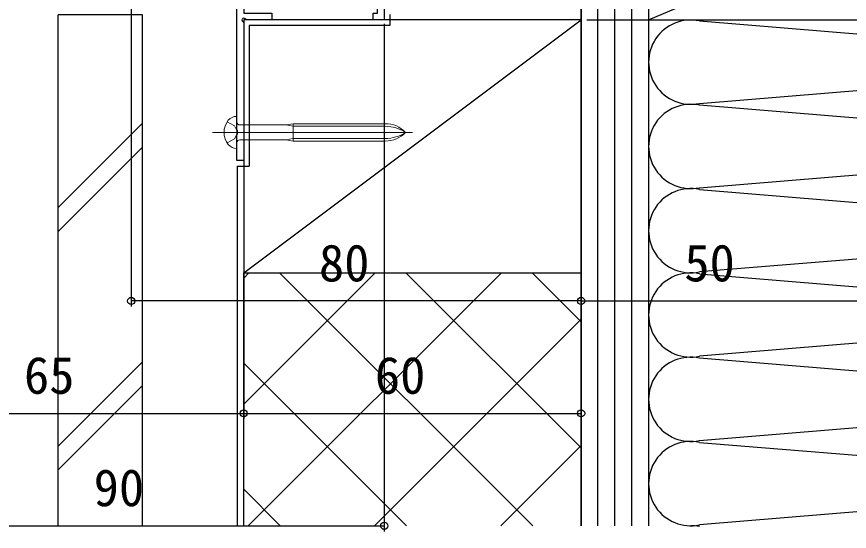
# Model space of a CAD drawing. Units: millimetres, scale not verified. Extents: x -525 to 525, y -783 to 779.
# Drawn here: x 164.2 to 312.2, y -131.7 to -40.1 of the extents above; entities that cross this region are included whole.
import ezdxf
from ezdxf.enums import TextEntityAlignment as Align

# ---------------------------------------------------------------- set-up
doc = ezdxf.new("R2010")
doc.units = ezdxf.units.MM
doc.header["$LTSCALE"] = 4
for name, color, linetype in [('0-2_YKK_11', 7, 'Continuous'), ('0-7_YKK_D', 6, 'Continuous'), ('0-9_YSS_K', 3, 'Continuous'), ('0-A_YSS_KE', 3, 'Continuous')]:
    doc.layers.add(name, color=color, linetype=linetype)
doc.layers.add('0-5_YKK_13', color=4, linetype='Continuous', lineweight=18)
doc.styles.add('ＭＳ ゴシック', font='')
doc.styles.get('ＭＳ ゴシック').set_extended_font_data('MS Gothic')

msp = doc.modelspace()

# ---------------------------------------------------------------- linework, layer by layer
at = {"layer": '0-2_YKK_11'}
for points in [[(141.373, -31.015), (228.347, -23.405), (228.347, -18.733), (228.467, -18.549), (228.467, -17.999), (228.347, -17.816), (228.347, -13.274), (229.547, -13.274), (229.547, -40.674), (227.547, -40.674), (227.547, -39.474), (228.347, -39.474), (228.347, -24.811), (204.547, -26.893), (204.547, -39.474), (209.547, -39.474), (209.547, -40.674), (205.147, -40.674), (204.697, -40.415)], [(204.397, -40.934), (204.547, -41.194), (204.547, -65.674), (203.347, -65.674), (203.347, -61.133), (203.467, -60.949), (203.467, -60.399), (203.347, -60.216), (203.347, -26.998), (141.478, -32.411)]]:
    msp.add_lwpolyline(points, dxfattribs=at)
msp.add_arc((204.547, -40.674), 0.3, 60.00003, 240.00005, dxfattribs=at)
at = {"layer": '0-5_YKK_13'}
for p, q in [((203.347, -57.824), (203.287, -57.824)), ((203.347, -57.824), (203.347, -63.524)), ((212.047, -59.357), (213.347, -59.124)), ((213.347, -59.124), (229.728, -59.124)), ((213.347, -59.124), (213.347, -62.224)), ((199.009, -60.674), (234.563, -60.674)), ((203.847, -59.357), (212.047, -59.357)), ((212.047, -59.357), (213.347, -59.589)), ((213.347, -59.589), (229.728, -59.589)), ((203.847, -61.992), (212.047, -61.992)), ((212.047, -61.992), (213.347, -61.759)), ((212.047, -61.992), (213.347, -62.224)), ((213.347, -61.759), (229.728, -61.759)), ((203.287, -63.524), (203.347, -63.524)), ((213.347, -62.224), (229.728, -62.224))]:
    msp.add_line(p, q, dxfattribs=at)
for points in [[(201.595, -58.824), (202.893, -59.529), (203.502, -60.674)], [(201.595, -62.524), (202.893, -61.819), (203.502, -60.674)]]:
    msp.add_lwpolyline(points, dxfattribs=at)
for centre, radius, start, end in [((204.447, -60.674), 3.4, 140.70352, 219.29648), ((203.287, -59.724), 1.9, 90, 140.70352), ((203.847, -58.857), 0.5, 180, 270), ((229.728, -64.124), 5, 43.63011, 90), ((229.728, -66.168), 6.578, 56.62226, 90), ((229.728, -57.224), 5, 270, 316.36989), ((229.728, -55.181), 6.578, 270, 303.37774), ((203.847, -62.492), 0.5, 90, 180), ((203.287, -61.624), 1.9, 219.29648, 270)]:
    msp.add_arc(centre, radius, start, end, dxfattribs=at)
at = {"layer": '0-7_YKK_D'}
for p, q in [((184.547, -6.174), (184.547, -91.674)), ((264.547, -26.174), (264.547, -111.674)), ((264.547, -26.174), (264.547, -91.674)), ((264.547, -26.174), (264.547, -91.674)), ((229.547, -41.374), (229.547, -131.674)), ((265.547, -40.674), (438.547, -40.674)), ((204.547, -66.374), (204.547, -111.674)), ((204.547, -66.374), (204.547, -111.674)), ((264.547, -90.674), (184.547, -90.674)), ((264.547, -90.674), (314.547, -90.674)), ((139.547, -110.674), (204.547, -110.674)), ((204.547, -110.674), (264.547, -110.674)), ((139.547, -130.674), (229.547, -130.674))]:
    msp.add_line(p, q, dxfattribs=at)
for centre in [(184.547, -90.674), (264.547, -90.674), (264.547, -90.674), (204.547, -110.674), (204.547, -110.674), (264.547, -110.674), (229.547, -130.674)]:
    msp.add_circle(centre, 0.637, dxfattribs=at)
at = {"layer": '0-9_YSS_K'}
for p, q in [((264.547, -130.674), (264.547, 4.326)), ((267.547, -130.674), (267.547, 4.326)), ((270.547, -130.674), (270.547, 4.326)), ((273.547, -130.674), (273.547, 4.326)), ((276.547, -40.674), (381.547, 4.326)), ((276.547, 4.326), (276.547, -130.674)), ((204.547, -85.674), (264.547, -40.674)), ((276.547, -40.674), (276.547, -130.674)), ((285.579, -40.832), (372.516, -48.016)), ((285.579, -55.516), (372.516, -48.332)), ((372.516, -63.016), (285.579, -55.832)), ((186.547, -59.06), (171.547, -74.06)), ((171.547, -78.302), (186.547, -63.302)), ((285.579, -70.516), (372.516, -63.332)), ((285.579, -70.832), (372.516, -78.016)), ((372.516, -78.332), (285.579, -85.516)), ((204.547, -86.589), (205.462, -85.674)), ((204.547, -109.039), (227.912, -85.674)), ((205.363, -130.674), (250.363, -85.674)), ((255.944, -130.674), (210.944, -85.674)), ((264.547, -116.827), (233.395, -85.674)), ((264.547, -94.376), (255.845, -85.674)), ((285.579, -85.832), (372.516, -93.016)), ((227.814, -130.674), (264.547, -93.941)), ((372.516, -93.332), (285.579, -100.516)), ((186.547, -101.486), (171.547, -116.486)), ((233.493, -130.674), (204.547, -101.728)), ((372.516, -108.016), (285.579, -100.832)), ((186.547, -105.729), (171.547, -120.729)), ((285.579, -115.516), (372.516, -108.332)), ((250.264, -130.674), (264.547, -116.391)), ((285.579, -115.832), (372.516, -123.016)), ((211.043, -130.674), (204.547, -124.179)), ((372.516, -123.332), (285.579, -130.516))]:
    msp.add_line(p, q, dxfattribs=at)
for centre, end in [((284.047, -48.174), 281.78351), ((284.047, -63.174), 281.78351), ((284.047, -78.174), 281.78351), ((284.047, -93.174), 281.78352), ((284.047, -108.174), 281.78351), ((284.047, -123.174), 281.78351), ((284.047, -138.174), 90.06416)]:
    msp.add_arc(centre, 7.5, 78.21647, end, dxfattribs=at)
at = {"layer": '0-A_YSS_KE'}
for p, q in [((171.547, -130.674), (171.547, -39.78)), ((230.547, -39.674), (230.547, -41.674)), ((205.547, -41.674), (205.547, -66.674)), ((230.547, -41.674), (205.547, -41.674)), ((203.417, -66.674), (203.417, -130.674)), ((203.417, -66.674), (205.547, -66.674)), ((204.547, -130.674), (204.547, -85.674))]:
    msp.add_line(p, q, dxfattribs=at)
for points in [[(381.547, -40.674), (381.547, 4.326), (276.547, 4.326), (276.547, -40.674)], [(264.547, -85.674), (264.547, -40.674), (204.547, -40.674), (204.547, -85.674)]]:
    msp.add_lwpolyline(points, close=True, dxfattribs=at)
for points in [[(186.547, -130.674), (186.547, -39.78), (171.547, -39.78)], [(204.547, -85.674), (264.547, -85.674), (264.547, -130.674)]]:
    msp.add_lwpolyline(points, dxfattribs=at)

# ---------------------------------------------------------------- texts
at = {"layer": '0-7_YKK_D', "style": 'ＭＳ ゴシック'}
for s, p in [('80', (217.925, -89.174)), ('50', (282.9, -89.174)), ('65', (165.476, -109.174)), ('60', (227.874, -109.174)), ('90', (177.874, -129.174))]:
    msp.add_text(s, height=6.598, dxfattribs=at).set_placement(p, align=Align.BOTTOM_LEFT)

doc.saveas('drawing.dxf')
